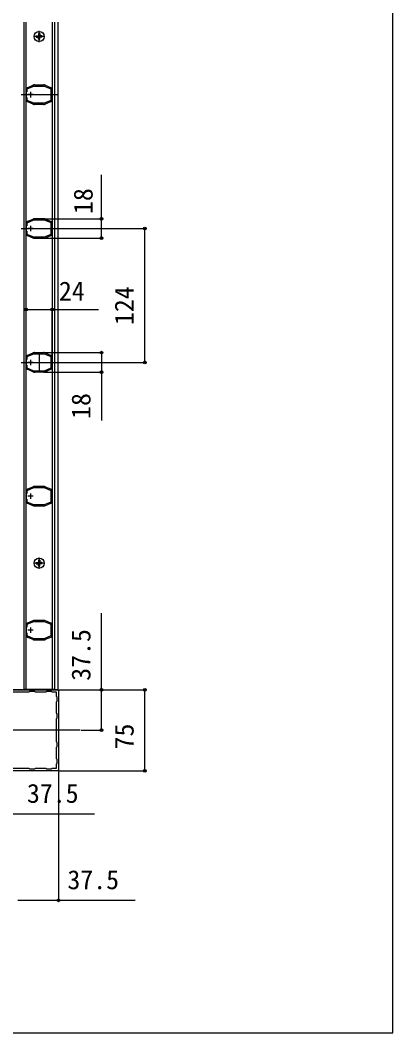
# Model space of a CAD drawing. Units: millimetres, scale not verified. Extents: x -1050 to 1050, y -1565 to 1555.
# Drawn here: x 705 to 1050, y -1565 to -627 of the extents above; entities that cross this region are included whole.
import ezdxf
from ezdxf.enums import TextEntityAlignment as Align

# ---------------------------------------------------------------- set-up
doc = ezdxf.new("R2010")
doc.units = ezdxf.units.MM
doc.header["$LTSCALE"] = 8
for name, color, linetype in [('0-2_YKK_11', 7, 'Continuous'), ('0-4_YKK_12', 2, 'Continuous'), ('0-5_YKK_13', 4, 'Continuous'), ('0-7_YKK_D', 6, 'Continuous'), ('0-8_YKK_ZWAK', 7, 'Continuous')]:
    doc.layers.add(name, color=color, linetype=linetype)
doc.styles.add('ＭＳ ゴシック', font='')
doc.styles.get('ＭＳ ゴシック').set_extended_font_data('MS Gothic')

msp = doc.modelspace()

# ---------------------------------------------------------------- linework, layer by layer
at = {"layer": '0-2_YKK_11'}
for p, q in [((714.188, -693.233), (714.188, -698.233)), ((716.688, -695.733), (711.688, -695.733)), ((716.688, -819.733), (711.688, -819.733)), ((714.188, -817.233), (714.188, -822.233)), ((716.688, -943.733), (711.688, -943.733)), ((714.188, -941.233), (714.188, -946.233)), ((716.688, -1067.733), (711.688, -1067.733)), ((714.188, -1065.233), (714.188, -1070.233)), ((714.188, -1189.233), (714.188, -1194.233)), ((716.688, -1191.733), (711.688, -1191.733))]:
    msp.add_line(p, q, dxfattribs=at)
for points in [[(710.195, -690.513), (710.241, -690.661), (710.288, -690.79), (710.288, -700.676), (710.241, -700.804), (710.195, -700.953)], [(716.889, -686.85), (716.412, -687.05), (716.309, -687.147), (716.207, -687.245), (711.263, -689.323), (711.126, -689.33), (710.971, -689.345)], [(711.188, -693.143), (711.188, -690.33), (717.37, -687.733), (727.006, -687.733), (733.088, -690.288), (733.088, -701.177), (727.007, -703.733), (717.37, -703.733), (711.188, -701.135), (711.188, -698.323)], [(726.906, -686.733), (726.388, -686.733), (726.256, -686.783), (726.123, -686.833), (718.253, -686.833), (718.12, -686.783), (717.988, -686.733), (717.47, -686.733)], [(733.405, -689.345), (733.25, -689.33), (733.113, -689.323), (728.169, -687.245), (728.067, -687.147), (727.964, -687.05), (727.487, -686.85)], [(734.088, -700.676), (734.088, -690.79), (734.135, -690.661), (734.18, -690.513)], [(710.971, -702.12), (711.126, -702.136), (711.263, -702.142), (716.207, -704.221), (716.309, -704.318), (716.412, -704.415), (716.889, -704.616)], [(727.487, -704.616), (727.964, -704.415), (728.067, -704.318), (728.169, -704.221), (733.113, -702.142), (733.25, -702.136), (733.405, -702.12)], [(734.18, -700.953), (734.135, -700.804), (734.088, -700.676)], [(717.47, -704.733), (717.988, -704.733), (718.12, -704.683), (718.253, -704.633), (726.123, -704.633), (726.256, -704.683), (726.388, -704.733), (726.906, -704.733)], [(710.195, -814.513), (710.241, -814.661), (710.288, -814.79), (710.288, -824.676), (710.241, -824.804), (710.195, -824.953)], [(716.889, -810.85), (716.412, -811.05), (716.309, -811.147), (716.207, -811.245), (711.263, -813.323), (711.126, -813.33), (710.971, -813.345)], [(711.188, -817.143), (711.188, -814.33), (717.37, -811.733), (727.006, -811.733), (733.088, -814.288), (733.088, -825.177), (727.007, -827.733), (717.37, -827.733), (711.188, -825.135), (711.188, -822.323)], [(726.906, -810.733), (726.388, -810.733), (726.256, -810.783), (726.123, -810.833), (718.253, -810.833), (718.12, -810.783), (717.988, -810.733), (717.47, -810.733)], [(733.405, -813.345), (733.25, -813.33), (733.113, -813.323), (728.169, -811.245), (728.067, -811.147), (727.964, -811.05), (727.487, -810.85)], [(734.088, -824.676), (734.088, -814.79), (734.135, -814.661), (734.18, -814.513)], [(734.18, -824.953), (734.135, -824.804), (734.088, -824.676)], [(710.971, -826.12), (711.126, -826.136), (711.263, -826.142), (716.207, -828.221), (716.309, -828.318), (716.412, -828.415), (716.889, -828.616)], [(717.47, -828.733), (717.988, -828.733), (718.12, -828.683), (718.253, -828.633), (726.123, -828.633), (726.256, -828.683), (726.388, -828.733), (726.906, -828.733)], [(727.487, -828.616), (727.964, -828.415), (728.067, -828.318), (728.169, -828.221), (733.113, -826.142), (733.25, -826.136), (733.405, -826.12)], [(716.889, -934.85), (716.412, -935.05), (716.309, -935.147), (716.207, -935.245), (711.263, -937.323), (711.126, -937.33), (710.971, -937.345)], [(711.188, -941.143), (711.188, -938.33), (717.37, -935.733), (727.006, -935.733), (733.088, -938.288), (733.088, -949.177), (727.007, -951.733), (717.37, -951.733), (711.188, -949.135), (711.188, -946.323)], [(726.906, -934.733), (726.388, -934.733), (726.256, -934.783), (726.123, -934.833), (718.253, -934.833), (718.12, -934.783), (717.988, -934.733), (717.47, -934.733)], [(733.405, -937.345), (733.25, -937.33), (733.113, -937.323), (728.169, -935.245), (728.067, -935.147), (727.964, -935.05), (727.487, -934.85)], [(710.195, -938.513), (710.241, -938.661), (710.288, -938.79), (710.288, -948.676), (710.241, -948.804), (710.195, -948.953)], [(734.088, -948.676), (734.088, -938.79), (734.135, -938.661), (734.18, -938.513)], [(710.971, -950.12), (711.126, -950.136), (711.263, -950.142), (716.207, -952.221), (716.309, -952.318), (716.412, -952.415), (716.889, -952.616)], [(717.47, -952.733), (717.988, -952.733), (718.12, -952.683), (718.253, -952.633), (726.123, -952.633), (726.256, -952.683), (726.388, -952.733), (726.906, -952.733)], [(727.487, -952.616), (727.964, -952.415), (728.067, -952.318), (728.169, -952.221), (733.113, -950.142), (733.25, -950.135), (733.405, -950.12)], [(734.18, -948.953), (734.135, -948.804), (734.088, -948.676)], [(716.889, -1058.85), (716.412, -1059.05), (716.309, -1059.147), (716.207, -1059.245), (711.263, -1061.323), (711.126, -1061.33), (710.971, -1061.345)], [(711.188, -1065.143), (711.188, -1062.33), (717.37, -1059.733), (727.006, -1059.733), (733.088, -1062.288), (733.088, -1073.177), (727.007, -1075.733), (717.37, -1075.733), (711.188, -1073.135), (711.188, -1070.323)], [(726.906, -1058.733), (726.388, -1058.733), (726.256, -1058.783), (726.123, -1058.833), (718.253, -1058.833), (718.12, -1058.783), (717.988, -1058.733), (717.47, -1058.733)], [(733.405, -1061.345), (733.25, -1061.33), (733.113, -1061.323), (728.169, -1059.245), (728.067, -1059.147), (727.964, -1059.05), (727.487, -1058.85)], [(710.195, -1062.513), (710.241, -1062.661), (710.288, -1062.79), (710.288, -1072.676), (710.241, -1072.804), (710.195, -1072.953)], [(734.088, -1072.676), (734.088, -1062.79), (734.135, -1062.661), (734.18, -1062.513)], [(710.971, -1074.12), (711.126, -1074.136), (711.263, -1074.142), (716.207, -1076.221), (716.309, -1076.318), (716.412, -1076.415), (716.889, -1076.616)], [(717.47, -1076.733), (717.988, -1076.733), (718.12, -1076.683), (718.253, -1076.633), (726.123, -1076.633), (726.256, -1076.683), (726.388, -1076.733), (726.906, -1076.733)], [(727.487, -1076.616), (727.964, -1076.415), (728.067, -1076.318), (728.169, -1076.221), (733.113, -1074.142), (733.25, -1074.135), (733.405, -1074.12)], [(734.18, -1072.953), (734.135, -1072.804), (734.088, -1072.676)], [(710.195, -1186.513), (710.241, -1186.661), (710.288, -1186.79), (710.288, -1196.676), (710.241, -1196.804), (710.195, -1196.953)], [(716.889, -1182.85), (716.412, -1183.05), (716.309, -1183.147), (716.207, -1183.245), (711.263, -1185.323), (711.126, -1185.33), (710.971, -1185.345)], [(711.188, -1189.143), (711.188, -1186.33), (717.37, -1183.733), (727.006, -1183.733), (733.088, -1186.288), (733.088, -1197.177), (727.007, -1199.733), (717.37, -1199.733), (711.188, -1197.135), (711.188, -1194.323)], [(726.906, -1182.733), (726.388, -1182.733), (726.256, -1182.783), (726.123, -1182.833), (718.253, -1182.833), (718.12, -1182.783), (717.988, -1182.733), (717.47, -1182.733)], [(733.405, -1185.345), (733.25, -1185.33), (733.113, -1185.323), (728.169, -1183.245), (728.067, -1183.147), (727.964, -1183.05), (727.487, -1182.85)], [(734.088, -1196.676), (734.088, -1186.79), (734.135, -1186.661), (734.18, -1186.513)], [(710.971, -1198.12), (711.126, -1198.136), (711.263, -1198.142), (716.207, -1200.221), (716.309, -1200.318), (716.412, -1200.415), (716.889, -1200.616)], [(727.487, -1200.616), (727.964, -1200.415), (728.067, -1200.318), (728.169, -1200.221), (733.113, -1198.142), (733.25, -1198.135), (733.405, -1198.12)], [(734.18, -1196.953), (734.135, -1196.804), (734.088, -1196.676)], [(717.47, -1200.733), (717.988, -1200.733), (718.12, -1200.683), (718.253, -1200.633), (726.123, -1200.633), (726.256, -1200.683), (726.388, -1200.733), (726.906, -1200.733)], [(692.08, -1249.033), (713.08, -1249.033), (713.68, -1248.433), (717.98, -1248.433), (718.58, -1249.033), (728.58, -1249.033), (729.18, -1248.433), (733.48, -1248.433), (734.08, -1249.033), (738.08, -1249.033), (738.08, -1253.033), (738.68, -1253.633), (738.68, -1257.933), (738.08, -1258.533), (738.08, -1268.533), (738.68, -1269.133), (738.68, -1273.433), (738.08, -1274.033), (738.08, -1295.033), (738.68, -1295.633), (738.68, -1299.933), (738.08, -1300.533), (738.08, -1310.533), (738.68, -1311.133), (738.68, -1315.433), (738.08, -1316.033), (738.08, -1320.033), (734.08, -1320.033), (733.48, -1320.633), (729.18, -1320.633), (728.58, -1320.033), (718.58, -1320.033), (717.98, -1320.633), (713.68, -1320.633), (713.08, -1320.033), (692.08, -1320.033)]]:
    msp.add_lwpolyline(points, dxfattribs=at)
msp.add_lwpolyline([(665.08, -1247.033), (740.08, -1247.033), (740.08, -1322.033), (665.08, -1322.033)], close=True, dxfattribs=at)
for centre, start, end in [((711.688, -690.663), 118.55653, 174.26086), ((717.47, -688.233), 89.99992, 112.78766), ((726.906, -688.233), 67.21229, 90.00002), ((732.688, -690.663), 5.73921, 61.44435), ((711.688, -700.803), 185.73917, 241.44408), ((732.688, -700.803), 298.55562, 354.26075), ((717.47, -703.233), 247.21227, 270), ((726.906, -703.233), 269.99994, 292.78745), ((711.688, -814.663), 118.55653, 174.26086), ((717.47, -812.233), 89.99992, 112.78766), ((726.906, -812.233), 67.21229, 90.00002), ((732.688, -814.663), 5.73921, 61.44435), ((711.688, -824.803), 185.73917, 241.44408), ((732.688, -824.803), 298.55562, 354.26075), ((717.47, -827.233), 247.21227, 270), ((726.906, -827.233), 269.99994, 292.78745), ((711.688, -938.663), 118.55653, 174.26086), ((717.47, -936.233), 89.99992, 112.78766), ((726.906, -936.233), 67.21229, 90.00002), ((732.688, -938.663), 5.73921, 61.44435), ((711.688, -948.803), 185.73917, 241.44408), ((717.47, -951.233), 247.21227, 270), ((726.906, -951.233), 269.99994, 292.78745), ((732.688, -948.803), 298.55562, 354.26075), ((717.47, -1060.233), 89.99992, 112.78766), ((726.906, -1060.233), 67.21229, 90.00002), ((711.688, -1062.663), 118.55653, 174.26086), ((732.688, -1062.663), 5.73921, 61.44435), ((711.688, -1072.803), 185.73917, 241.44408), ((717.47, -1075.233), 247.21227, 270), ((726.906, -1075.233), 269.99994, 292.78745), ((732.688, -1072.803), 298.55562, 354.26075), ((711.688, -1186.663), 118.55653, 174.26086), ((717.47, -1184.233), 89.99992, 112.78766), ((726.906, -1184.233), 67.21229, 90.00002), ((732.688, -1186.663), 5.73921, 61.44435), ((711.688, -1196.803), 185.73917, 241.44408), ((732.688, -1196.803), 298.55562, 354.26075), ((717.47, -1199.233), 247.21227, 270), ((726.906, -1199.233), 269.99994, 292.78745)]:
    msp.add_arc(centre, 1.5, start, end, dxfattribs=at)
at = {"layer": '0-4_YKK_12'}
for p, q in [((707.988, -628.533), (707.988, -1246.533)), ((709.988, -628.533), (709.988, -1246.533)), ((734.388, -628.533), (734.388, -1246.533)), ((736.388, -628.533), (736.388, -1246.533)), ((739.58, -628.533), (739.58, -1247.033)), ((705.488, -695.733), (738.888, -695.733)), ((705.488, -819.733), (738.888, -819.733)), ((705.488, -943.733), (738.888, -943.733)), ((739.58, -1247.033), (666.58, -1247.033)), ((707.988, -1246.533), (736.388, -1246.533)), ((760.08, -1284.533), (-417.957, -1284.533))]:
    msp.add_line(p, q, dxfattribs=at)
at = {"layer": '0-5_YKK_13'}
for p, q in [((722.188, -647.012), (722.188, -636.654)), ((727.367, -641.833), (717.009, -641.833)), ((719.546, -641.244), (720.85, -641.221)), ((719.546, -642.421), (720.85, -642.444)), ((720.85, -641.221), (721.458, -641.103)), ((720.85, -642.444), (721.458, -642.562)), ((721.577, -640.494), (721.458, -641.103)), ((721.577, -643.171), (721.458, -642.562)), ((721.599, -639.19), (721.577, -640.494)), ((721.599, -644.475), (721.577, -643.171)), ((722.777, -639.19), (722.799, -640.494)), ((722.777, -644.475), (722.799, -643.171)), ((722.799, -640.494), (722.918, -641.103)), ((722.799, -643.171), (722.918, -642.562)), ((723.526, -641.221), (722.918, -641.103)), ((723.526, -642.444), (722.918, -642.562)), ((724.83, -641.244), (723.526, -641.221)), ((724.83, -642.421), (723.526, -642.444)), ((722.188, -934.833), (722.188, -952.633)), ((722.188, -1134.912), (722.188, -1124.554)), ((727.367, -1129.733), (717.009, -1129.733)), ((719.546, -1129.144), (720.85, -1129.121)), ((719.546, -1130.321), (720.85, -1130.344)), ((720.85, -1129.121), (721.458, -1129.003)), ((720.85, -1130.344), (721.458, -1130.462)), ((721.577, -1128.394), (721.458, -1129.003)), ((721.577, -1131.071), (721.458, -1130.462)), ((721.599, -1127.09), (721.577, -1128.394)), ((721.599, -1132.375), (721.577, -1131.071)), ((722.777, -1127.09), (722.799, -1128.394)), ((722.777, -1132.375), (722.799, -1131.071)), ((722.799, -1128.394), (722.918, -1129.003)), ((722.799, -1131.071), (722.918, -1130.462)), ((723.526, -1129.121), (722.918, -1129.003)), ((723.526, -1130.344), (722.918, -1130.462)), ((724.83, -1129.144), (723.526, -1129.121)), ((724.83, -1130.321), (723.526, -1130.344))]:
    msp.add_line(p, q, dxfattribs=at)
for centre in [(722.188, -641.833), (722.188, -1129.733)]:
    msp.add_circle(centre, 4.708, dxfattribs=at)
for centre, start, end in [((722.188, -641.833), 167.44414, 192.55586), ((722.188, -641.833), 77.44414, 102.55586), ((722.188, -641.833), 257.44414, 282.55586), ((722.188, -641.833), 347.44414, 12.55586), ((722.188, -1129.733), 167.44414, 192.55586), ((722.188, -1129.733), 77.44414, 102.55586), ((722.188, -1129.733), 257.44414, 282.55586), ((722.188, -1129.733), 347.44414, 12.55586)]:
    msp.add_arc(centre, 2.707, start, end, dxfattribs=at)
at = {"layer": '0-7_YKK_D'}
for p, q in [((727.906, -810.733), (781.08, -810.733)), ((739.888, -819.733), (821.08, -819.733)), ((820.08, -943.733), (820.08, -819.733)), ((727.906, -828.733), (781.08, -828.733)), ((710.195, -937.513), (710.195, -893.733)), ((734.18, -937.513), (734.18, -893.733)), ((727.906, -934.733), (781.08, -934.733)), ((739.888, -943.733), (821.08, -943.733)), ((727.906, -952.733), (781.08, -952.733)), ((740.78, -1247.033), (781.08, -1247.033)), ((740.78, -1247.033), (821.08, -1247.033)), ((820.08, -1322.033), (820.08, -1247.033)), ((761.08, -1284.533), (781.08, -1284.533)), ((740.78, -1322.033), (821.08, -1322.033)), ((740.08, -1322.733), (740.08, -1443.033))]:
    msp.add_line(p, q, dxfattribs=at)
for points in [[(780.08, -828.733), (780.08, -810.733), (780.08, -770.042)], [(710.195, -894.733), (734.18, -894.733), (777.326, -894.733)], [(780.08, -934.733), (780.08, -952.733), (780.08, -997.424)], [(780.08, -1284.533), (780.08, -1247.033), (780.08, -1176.024)], [(665.08, -1362.033), (702.58, -1362.033), (773.589, -1362.033)], [(702.58, -1442.033), (740.08, -1442.033), (811.089, -1442.033)]]:
    msp.add_lwpolyline(points, dxfattribs=at)
for centre in [(780.08, -810.733), (820.08, -819.733), (780.08, -828.733), (710.195, -894.733), (734.18, -894.733), (780.08, -934.733), (820.08, -943.733), (780.08, -952.733), (780.08, -1247.033), (820.08, -1247.033), (780.08, -1284.533), (820.08, -1322.033), (740.08, -1442.033)]:
    msp.add_circle(centre, 1.275, dxfattribs=at)
at = {"layer": '0-8_YKK_ZWAK'}
msp.add_lwpolyline([(-1050, -1564.7), (1050, -1564.7), (1050, 1495.3)], dxfattribs=at)

# ---------------------------------------------------------------- texts
at = {"layer": '0-7_YKK_D', "style": 'ＭＳ ゴシック'}
for s, p in [('18', (777.08, -806.314)), ('124', (815.08, -909.21)), ('18', (775.08, -996.105)), ('37.5', (775.08, -1238.705)), ('75', (815.08, -1302.26))]:
    msp.add_text(s, height=17.6, rotation=90, dxfattribs=at).set_placement(p, align=Align.BOTTOM_LEFT)
for s, p in [('24', (740.508, -891.733)), ('37.5', (710.907, -1357.033)), ('37.5', (748.407, -1437.033))]:
    msp.add_text(s, height=17.6, dxfattribs=at).set_placement(p, align=Align.BOTTOM_LEFT)

doc.saveas('drawing.dxf')
